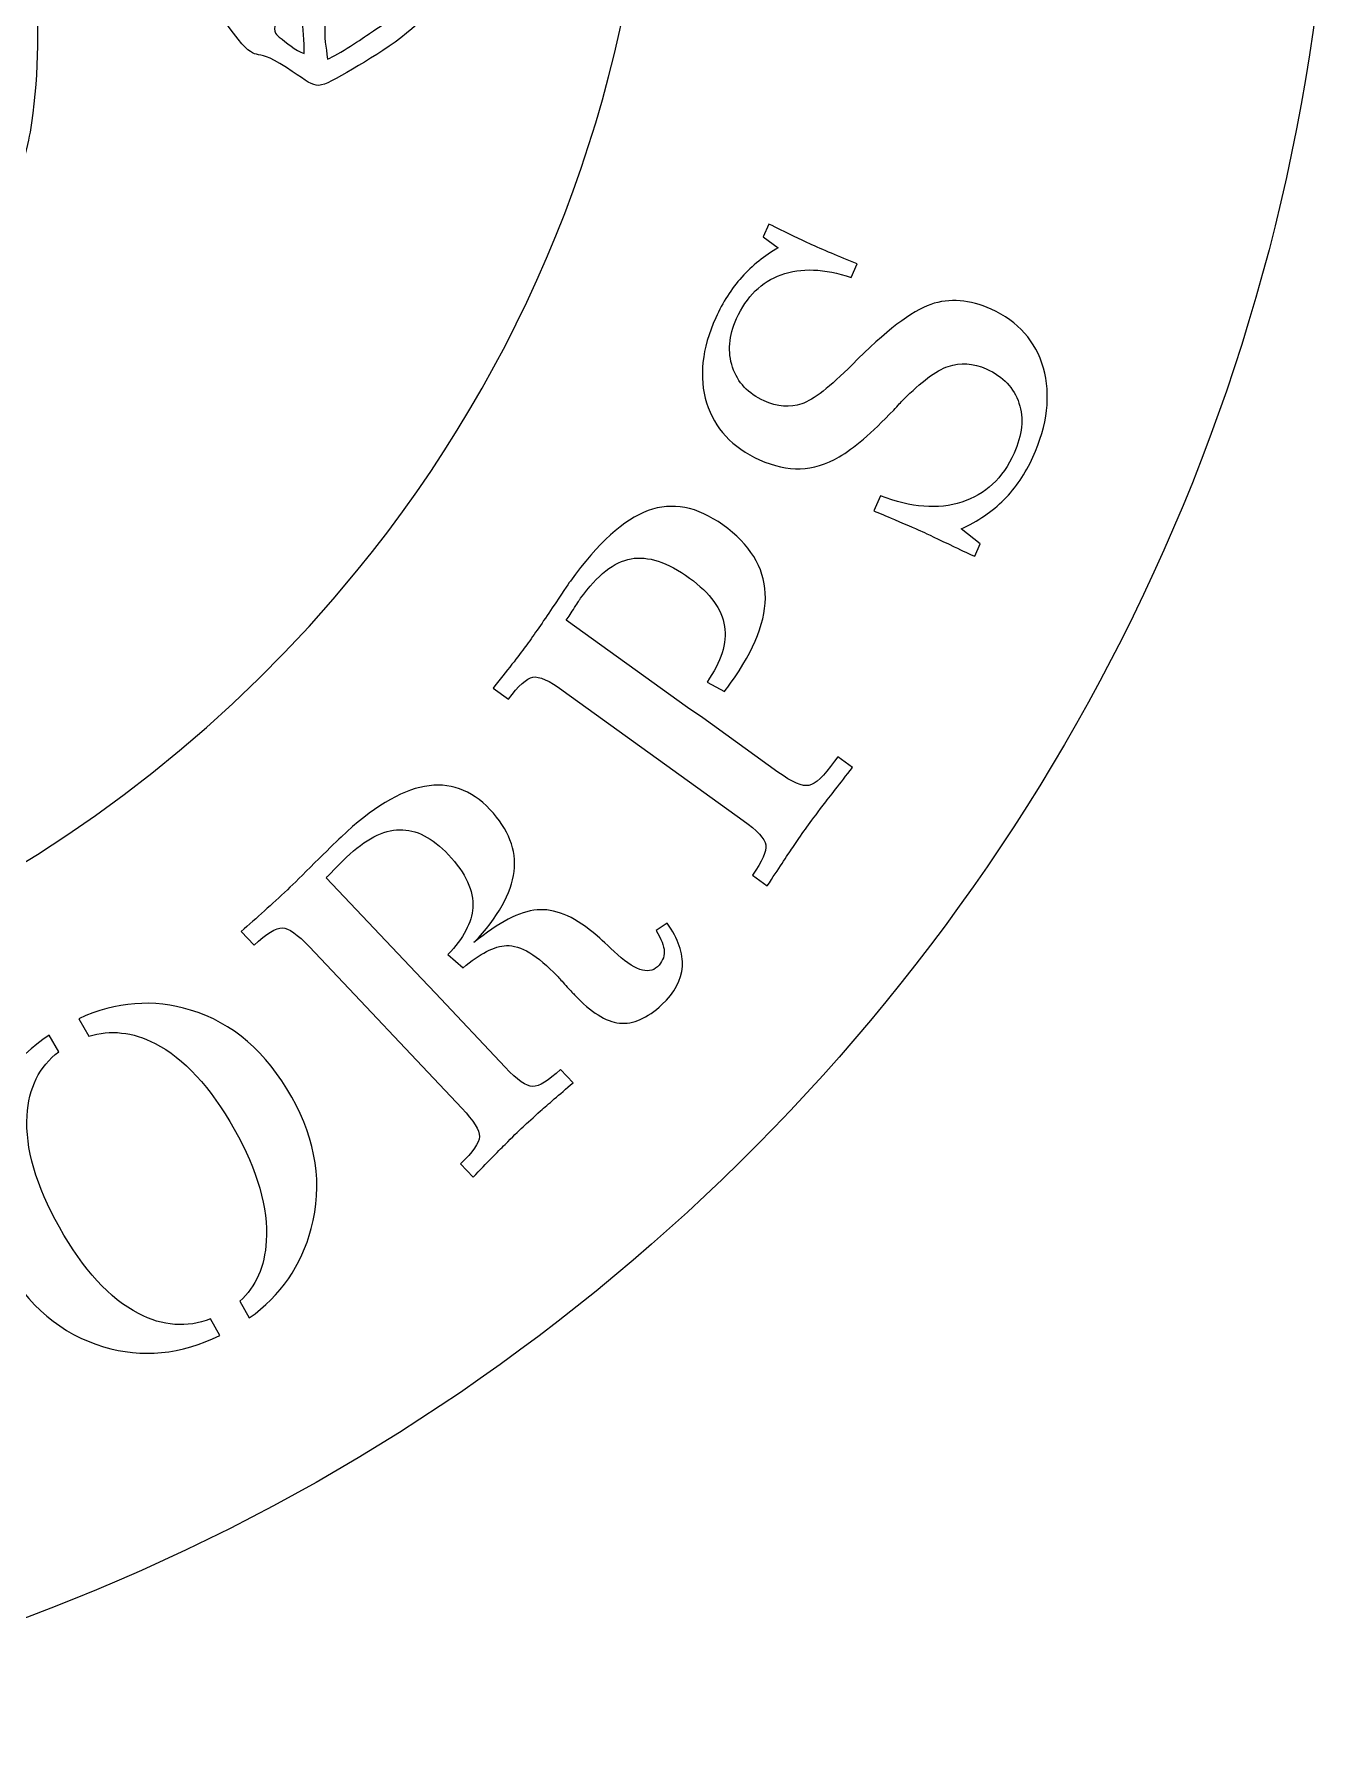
# Model space of a CAD drawing. Header units: centimetres. Extents: x -12.7 to 18.7, y -12.5 to 18.5.
# Drawn here: x 8.66 to 18.74, y -12.52 to 0.78 of the extents above; entities that cross this region are included whole.
import ezdxf

# ---------------------------------------------------------------- set-up
doc = ezdxf.new("R2010")
doc.units = ezdxf.units.CM
doc.header["$MEASUREMENT"] = 0
doc.layers.add('Plan 1', color=7, linetype='Continuous')

msp = doc.modelspace()

# ---------------------------------------------------------------- linework, layer by layer
at = {"layer": 'Plan 1', "color": 250, "lineweight": 18}
for points, knots in [([(-12.70712, 2.98214), (-12.70712, -5.58093), (-5.66679, -12.5227), (3.01789, -12.5227), (11.70257, -12.5227), (18.7429, -5.58093), (18.7429, 2.98214), (18.7429, 11.5452), (11.70257, 18.48697), (3.01789, 18.48697), (-5.66679, 18.48697), (-12.70712, 11.5452), (-12.70712, 2.98214)], [0, 0, 0, 0, 0.25, 0.25, 0.25, 0.5, 0.5, 0.5, 0.75, 0.75, 0.75, 1, 1, 1, 1]), ([(-4.26543, -4.31893), (-4.26543, -4.31893), (-3.97894, -3.98957), (-3.97894, -3.98957), (-3.92186, -4.0381), (-3.86309, -4.11586), (-3.8222, -4.17014), (-3.69525, -4.33867), (-3.88687, -4.38079), (-3.42934, -4.63057), (-3.32334, -4.68844), (-3.3564, -4.64826), (-3.32099, -4.76677), (-3.27786, -4.91123), (-3.16622, -5.01305), (-3.02862, -5.06771), (-2.98388, -5.08549), (-2.85788, -5.10146), (-2.83188, -5.13053), (-2.78887, -5.17866), (-2.81151, -5.39704), (-2.38914, -5.53181), (-2.33644, -5.54862), (-2.2088, -5.55689), (-2.17211, -5.58293), (-2.02438, -5.68771), (-2.00495, -5.76428), (-1.79939, -5.79384), (-1.71231, -5.80636), (-1.62513, -5.7991), (-1.53767, -5.80192), (-1.45871, -5.80447), (-1.4025, -5.84769), (-1.32966, -5.87095), (-1.16546, -5.92338), (-0.97984, -5.86905), (-0.81175, -5.86612), (-0.46025, -5.85996), (-0.47066, -5.97114), (-0.1653, -5.69658), (-0.09903, -5.63698), (-0.09653, -5.66265), (0.01903, -5.67973), (0.48273, -5.7483), (1.08451, -5.83159), (1.5553, -5.78256), (1.5553, -5.78256), (2.016, -5.72438), (2.016, -5.72438), (2.016, -5.72438), (1.91262, -6.14441), (1.91262, -6.14441), (1.85654, -6.33478), (1.77987, -6.39954), (1.76998, -6.64935), (1.76998, -6.64935), (1.81151, -6.64363), (1.81151, -6.64363), (2.13062, -6.59964), (3.27323, -6.00527), (3.56498, -5.79372), (4.19269, -5.33858), (4.24496, -5.25744), (4.6996, -4.69979), (4.78699, -4.5926), (5.1609, -4.05755), (5.09134, -3.9391), (5.0443, -3.85904), (4.93031, -3.89476), (4.85965, -3.91398), (4.78996, -3.93295), (4.72148, -3.9561), (4.65132, -3.97341), (3.87587, -4.16481), (3.06303, -4.06589), (2.29631, -3.88703), (2.29631, -3.88703), (1.61804, -3.69373), (1.61804, -3.69373), (1.61804, -3.69373), (1.40325, -3.6523), (1.40325, -3.6523), (1.43699, -3.83973), (1.52102, -4.03572), (1.59104, -4.21251), (1.59104, -4.21251), (1.78821, -4.71867), (1.78821, -4.71867), (1.63483, -4.74047), (1.31379, -4.70911), (1.17893, -4.69004), (0.98408, -4.66247), (0.82965, -4.6089), (0.64568, -4.5568), (0.62221, -4.45844), (0.60929, -4.45346), (0.63955, -4.33914), (0.7093, -4.07554), (0.57285, -3.92816), (0.56818, -3.82318), (0.5671, -3.79888), (0.59223, -3.72997), (0.59587, -3.69545), (0.62849, -3.3861), (0.42992, -3.24726), (0.41831, -3.08433), (0.38654, -2.63838), (0.15039, -2.62065), (0.07028, -2.47367), (0.02419, -2.38916), (0.03332, -2.36793), (0.09694, -2.30405), (0.14076, -2.26002), (0.39165, -2.06639), (0.45097, -2.09471), (0.48095, -2.11469), (0.56622, -2.2174), (0.59457, -2.24955), (0.59457, -2.24955), (0.88771, -2.56893), (0.88771, -2.56893), (1.17691, -2.85493), (1.80549, -3.29474), (2.19799, -3.46506), (2.34611, -3.52934), (2.50004, -3.59969), (2.65462, -3.646), (3.35608, -3.85608), (4.16259, -3.93489), (4.88571, -3.79156), (5.6528, -3.63949), (6.24141, -3.41854), (6.85161, -2.9274), (7.02529, -2.78759), (7.20186, -2.64688), (7.35597, -2.48523), (7.46245, -2.37355), (7.72752, -2.10575), (7.80144, -1.99554), (7.98369, -1.72377), (8.48963, -0.79844), (8.51221, -0.49765), (8.52468, -0.33155), (8.59458, -0.14706), (8.62311, 0.0215), (8.68851, 0.40778), (8.69365, 0.82258), (8.66169, 1.2128), (8.64284, 1.44289), (8.60029, 1.66647), (8.54195, 1.88954), (8.54195, 1.88954), (8.45306, 2.21787), (8.45306, 2.21787), (8.52313, 2.19746), (8.62671, 2.14409), (8.67928, 2.12544), (8.75475, 2.09864), (8.79552, 1.86804), (9.09908, 1.77736), (9.23834, 1.73576), (9.32167, 1.78265), (9.4496, 1.7932), (9.4496, 1.7932), (9.81113, 1.34878), (9.81113, 1.34878), (9.95084, 1.19395), (9.91401, 1.21695), (9.99144, 1.02209), (10.04325, 0.89176), (10.09509, 0.93528), (10.1621, 0.84493), (10.40583, 0.5164), (10.33027, 0.69736), (10.56316, 0.55545), (10.86319, 0.37265), (10.8067, 0.32841), (11.04201, 0.46115), (11.26462, 0.58676), (11.5752, 0.77065), (11.73433, 0.96957), (11.81025, 1.06446), (11.65977, 1.25119), (11.69891, 1.37135), (11.74785, 1.52164), (11.59284, 1.72608), (11.48095, 1.82924), (11.53667, 2.02837), (11.37494, 2.09461), (11.30353, 2.17726), (11.20449, 2.29189), (11.34249, 2.45297), (11.36047, 2.57541), (11.36727, 2.62169), (11.36253, 2.74949), (11.39455, 2.78009), (11.42158, 2.80406), (11.48459, 2.81413), (11.55754, 2.90527), (11.75158, 3.14772), (11.66543, 3.26017), (11.68577, 3.33386), (11.68577, 3.33386), (12.03596, 3.52518), (12.03596, 3.52518), (12.55338, 3.8696), (12.79966, 4.59464), (12.61165, 5.1851), (12.57594, 5.29725), (12.52469, 5.40376), (12.45805, 5.50085), (12.212, 5.85927), (11.86366, 6.11215), (11.42628, 6.17429), (11.27451, 6.19585), (11.05499, 6.16529), (10.9203, 6.21094), (10.74727, 6.26959), (10.58253, 6.211), (10.40911, 6.23146), (10.25872, 6.2492), (10.20622, 6.18355), (10.11813, 6.08076), (10.08602, 6.04326), (10.10674, 6.05394), (10.05033, 6.05763), (9.85112, 6.07064), (9.72862, 5.91062), (9.71567, 5.71942), (9.70593, 5.57558), (9.75546, 5.43181), (9.83385, 5.31268), (9.88942, 5.22825), (9.80792, 5.05498), (9.78489, 4.91184), (9.75928, 4.7528), (9.81475, 4.54437), (9.78559, 4.43362), (9.7097, 4.41523), (9.71902, 4.44982), (9.66844, 4.5144), (9.50065, 4.7286), (9.35242, 4.9572), (9.17976, 5.16798), (9.15699, 5.19572), (9.14025, 5.2241), (9.11972, 5.2531), (9.09401, 5.28944), (9.10366, 5.28225), (9.10563, 5.33062), (9.11116, 5.46794), (8.97935, 5.63415), (8.84989, 5.68384), (8.8164, 5.88457), (8.69294, 5.95155), (8.55585, 6.08063), (8.44217, 6.18766), (8.29761, 6.32181), (8.16385, 6.40016), (8.05808, 6.46211), (7.7853, 6.24277), (7.69077, 6.18811), (7.69077, 6.18811), (7.27394, 5.88369), (7.27394, 5.88369), (7.27033, 5.70586), (7.39775, 5.60054), (7.44573, 5.44753), (7.4885, 5.31116), (7.28623, 5.27788), (7.47507, 5.03191), (7.51983, 4.97362), (7.5675, 4.96713), (7.59197, 4.94645), (7.63533, 4.90974), (7.57556, 4.74687), (7.73782, 4.58925), (7.56698, 4.68548), (7.53116, 4.62768), (7.45782, 4.67175), (7.37168, 4.72353), (7.32556, 4.80576), (7.21615, 4.83241), (7.07735, 4.86623), (7.05339, 4.77007), (6.91788, 4.8342), (6.74039, 4.91823), (6.60832, 4.92481), (6.43034, 4.83244), (6.3801, 4.80634), (6.38593, 4.78897), (6.33206, 4.81254), (6.2566, 4.84556), (6.01377, 4.92595), (5.98598, 5.00566), (5.9765, 5.0329), (5.99486, 5.08562), (6.01701, 5.10137), (6.04997, 5.1248), (6.1707, 5.10356), (6.30584, 5.20286), (6.57293, 5.39903), (6.30998, 5.87428), (6.15126, 6.06119), (5.97075, 6.27377), (5.74899, 6.4403), (5.54782, 6.63127), (5.50231, 6.67447), (5.49103, 6.82308), (5.48048, 6.9075), (5.55738, 6.93735), (5.55898, 6.99355), (5.61766, 7.02791), (5.67765, 7.06306), (5.70582, 6.98604), (5.8239, 7.00379), (5.95502, 7.02348), (5.87531, 7.06866), (6.0309, 7.04236), (6.14767, 7.02261), (6.18671, 7.04672), (6.28106, 7.10196), (6.3351, 7.13359), (6.45116, 7.12318), (6.51678, 7.1338), (6.68216, 7.16053), (6.65125, 7.23559), (6.78124, 7.2074), (7.0069, 7.15844), (7.05548, 7.31345), (7.14207, 7.32452), (7.25115, 7.33847), (7.27984, 7.3255), (7.38739, 7.37498), (7.45055, 7.40404), (7.50139, 7.45186), (7.56513, 7.4752), (7.63502, 7.5008), (7.70779, 7.51781), (7.77782, 7.54327), (7.88355, 7.5817), (7.94246, 7.53436), (8.03449, 7.47101), (8.12437, 7.40914), (8.20986, 7.35468), (8.30853, 7.30684), (8.53549, 7.19676), (8.53153, 7.22012), (8.77077, 7.25334), (9.20467, 7.31366), (9.63868, 6.99), (10.26105, 7.1938), (10.26105, 7.1938), (10.477, 7.2712), (10.477, 7.2712), (10.477, 7.2712), (10.73671, 7.27415), (10.73671, 7.27415), (10.95313, 7.27556), (10.99865, 7.33466), (11.17721, 7.41065), (11.32272, 7.47258), (11.46635, 7.45948), (11.60992, 7.5489), (11.67144, 7.58724), (11.70985, 7.6448), (11.76265, 7.67848), (11.83466, 7.72444), (12.03863, 7.76867), (12.17286, 7.86731), (14.18278, 4.26572), (13.78187, -0.18352), (11.16241, -3.38829), (7.29846, -8.11562), (0.13141, -8.52254), (-4.26543, -4.31893)], [0, 0, 0, 0, 0.008, 0.008, 0.008, 0.016, 0.016, 0.016, 0.024, 0.024, 0.024, 0.032, 0.032, 0.032, 0.04, 0.04, 0.04, 0.048, 0.048, 0.048, 0.056, 0.056, 0.056, 0.064, 0.064, 0.064, 0.072, 0.072, 0.072, 0.08, 0.08, 0.08, 0.088, 0.088, 0.088, 0.096, 0.096, 0.096, 0.104, 0.104, 0.104, 0.112, 0.112, 0.112, 0.12, 0.12, 0.12, 0.128, 0.128, 0.128, 0.136, 0.136, 0.136, 0.144, 0.144, 0.144, 0.152, 0.152, 0.152, 0.16, 0.16, 0.16, 0.168, 0.168, 0.168, 0.176, 0.176, 0.176, 0.184, 0.184, 0.184, 0.192, 0.192, 0.192, 0.2, 0.2, 0.2, 0.208, 0.208, 0.208, 0.216, 0.216, 0.216, 0.224, 0.224, 0.224, 0.232, 0.232, 0.232, 0.24, 0.24, 0.24, 0.248, 0.248, 0.248, 0.256, 0.256, 0.256, 0.264, 0.264, 0.264, 0.272, 0.272, 0.272, 0.28, 0.28, 0.28, 0.288, 0.288, 0.288, 0.296, 0.296, 0.296, 0.304, 0.304, 0.304, 0.312, 0.312, 0.312, 0.32, 0.32, 0.32, 0.328, 0.328, 0.328, 0.336, 0.336, 0.336, 0.344, 0.344, 0.344, 0.352, 0.352, 0.352, 0.36, 0.36, 0.36, 0.368, 0.368, 0.368, 0.376, 0.376, 0.376, 0.384, 0.384, 0.384, 0.392, 0.392, 0.392, 0.4, 0.4, 0.4, 0.408, 0.408, 0.408, 0.416, 0.416, 0.416, 0.424, 0.424, 0.424, 0.432, 0.432, 0.432, 0.44, 0.44, 0.44, 0.448, 0.448, 0.448, 0.456, 0.456, 0.456, 0.464, 0.464, 0.464, 0.472, 0.472, 0.472, 0.48, 0.48, 0.48, 0.488, 0.488, 0.488, 0.496, 0.496, 0.496, 0.504, 0.504, 0.504, 0.512, 0.512, 0.512, 0.52, 0.52, 0.52, 0.528, 0.528, 0.528, 0.536, 0.536, 0.536, 0.544, 0.544, 0.544, 0.552, 0.552, 0.552, 0.56, 0.56, 0.56, 0.568, 0.568, 0.568, 0.576, 0.576, 0.576, 0.584, 0.584, 0.584, 0.592, 0.592, 0.592, 0.6, 0.6, 0.6, 0.608, 0.608, 0.608, 0.616, 0.616, 0.616, 0.624, 0.624, 0.624, 0.632, 0.632, 0.632, 0.64, 0.64, 0.64, 0.648, 0.648, 0.648, 0.656, 0.656, 0.656, 0.664, 0.664, 0.664, 0.672, 0.672, 0.672, 0.68, 0.68, 0.68, 0.688, 0.688, 0.688, 0.696, 0.696, 0.696, 0.704, 0.704, 0.704, 0.712, 0.712, 0.712, 0.72, 0.72, 0.72, 0.728, 0.728, 0.728, 0.736, 0.736, 0.736, 0.744, 0.744, 0.744, 0.752, 0.752, 0.752, 0.76, 0.76, 0.76, 0.768, 0.768, 0.768, 0.776, 0.776, 0.776, 0.784, 0.784, 0.784, 0.792, 0.792, 0.792, 0.8, 0.8, 0.8, 0.808, 0.808, 0.808, 0.816, 0.816, 0.816, 0.824, 0.824, 0.824, 0.832, 0.832, 0.832, 0.84, 0.84, 0.84, 0.848, 0.848, 0.848, 0.856, 0.856, 0.856, 0.864, 0.864, 0.864, 0.872, 0.872, 0.872, 0.88, 0.88, 0.88, 0.888, 0.888, 0.888, 0.896, 0.896, 0.896, 0.904, 0.904, 0.904, 0.912, 0.912, 0.912, 0.92, 0.92, 0.92, 0.928, 0.928, 0.928, 0.936, 0.936, 0.936, 0.944, 0.944, 0.944, 0.952, 0.952, 0.952, 0.96, 0.96, 0.96, 0.968, 0.968, 0.968, 0.976, 0.976, 0.976, 0.984, 0.984, 0.984, 0.992, 0.992, 0.992, 1, 1, 1, 1]), ([(10.9352, 0.58931), (10.92073, 0.68511), (10.90902, 0.75334), (10.91315, 0.85954), (10.91328, 0.86287), (10.91378, 0.86612), (10.91526, 0.86914), (10.923, 0.885), (11.03275, 0.95154), (11.05286, 0.96655), (11.10486, 1.00535), (11.23923, 1.12829), (11.29806, 1.13967), (11.32979, 1.1458), (11.36229, 1.13484), (11.39094, 1.12199), (11.44814, 1.09631), (11.50207, 1.06476), (11.55777, 1.0365), (11.51509, 0.94948), (11.32766, 0.83375), (11.26095, 0.78771), (11.21546, 0.75631), (11.01759, 0.62182), (10.9352, 0.58931)], [0, 0, 0, 0, 0.125, 0.125, 0.125, 0.25, 0.25, 0.25, 0.375, 0.375, 0.375, 0.5, 0.5, 0.5, 0.625, 0.625, 0.625, 0.75, 0.75, 0.75, 0.875, 0.875, 0.875, 1, 1, 1, 1]), ([(10.75333, 0.63337), (10.68144, 0.65468), (10.61646, 0.71703), (10.55939, 0.75915), (10.54324, 0.77107), (10.53064, 0.78547), (10.52544, 0.80519), (10.51393, 0.84868), (10.54453, 0.92934), (10.56437, 0.98584), (10.62156, 0.96808), (10.71451, 0.92268), (10.73217, 0.88728), (10.74806, 0.85542), (10.7521, 0.7132), (10.75333, 0.63337)], [0, 0, 0, 0, 0.2, 0.2, 0.2, 0.4, 0.4, 0.4, 0.6, 0.6, 0.6, 0.8, 0.8, 0.8, 1, 1, 1, 1]), ([(14.43598, -0.8777), (14.43598, -0.8777), (14.31779, -0.79295), (14.31779, -0.79295), (14.31779, -0.79295), (14.36289, -0.69295), (14.36289, -0.69295), (14.43133, -0.72651), (14.49144, -0.7563), (14.544, -0.78204), (14.59603, -0.8075), (14.64021, -0.8281), (14.67631, -0.84439), (14.73074, -0.86894), (14.78821, -0.89421), (14.84952, -0.91987), (14.91136, -0.94576), (14.9779, -0.97312), (15.04945, -1.00272), (15.04945, -1.00272), (15.00158, -1.10881), (15.00158, -1.10881), (14.79341, -1.03827), (14.61228, -1.03077), (14.4582, -1.08627), (14.30494, -1.14147), (14.18945, -1.25518), (14.11153, -1.4279), (14.05138, -1.56123), (14.04139, -1.68708), (14.08075, -1.80581), (14.12093, -1.9242), (14.2021, -2.01097), (14.32485, -2.06635), (14.42875, -2.11322), (14.52616, -2.12107), (14.61765, -2.09016), (14.70885, -2.05843), (14.83928, -1.9575), (15.00893, -1.786), (15.26984, -1.52334), (15.4739, -1.36738), (15.62027, -1.3171), (15.76718, -1.26705), (15.92343, -1.27938), (16.08951, -1.35432), (16.30058, -1.44955), (16.4351, -1.60185), (16.495, -1.81137), (16.55463, -2.02146), (16.52753, -2.25191), (16.41374, -2.5041), (16.35611, -2.63185), (16.28112, -2.74175), (16.18936, -2.83403), (16.09726, -2.92553), (15.98603, -3.00171), (15.85668, -3.06166), (15.85668, -3.06166), (16.00477, -3.17796), (16.00477, -3.17796), (16.00477, -3.17796), (15.9614, -3.27406), (15.9614, -3.27406), (15.92364, -3.25702), (15.87057, -3.23239), (15.80274, -3.20046), (15.67483, -3.13872), (15.59225, -3.09946), (15.55392, -3.08218), (15.52171, -3.06765), (15.44955, -3.03643), (15.33801, -2.98878), (15.26979, -2.96067), (15.21652, -2.93799), (15.17821, -2.9207), (15.17821, -2.9207), (15.2306, -2.80459), (15.2306, -2.80459), (15.46742, -2.89605), (15.67752, -2.91197), (15.86094, -2.85367), (16.04403, -2.79454), (16.17945, -2.66779), (16.26693, -2.47394), (16.33108, -2.33173), (16.34418, -2.20193), (16.30567, -2.08428), (16.26742, -1.96608), (16.18292, -1.8778), (16.0518, -1.81866), (15.94849, -1.77205), (15.84978, -1.7656), (15.75536, -1.79853), (15.66094, -1.83149), (15.54494, -1.9182), (15.40704, -2.0579), (15.39054, -2.07518), (15.36514, -2.10184), (15.33221, -2.13778), (15.15914, -2.31841), (15.01853, -2.43885), (14.90998, -2.50016), (14.80651, -2.55909), (14.7055, -2.59042), (14.60611, -2.59437), (14.50752, -2.59802), (14.40184, -2.57441), (14.29019, -2.52404), (14.07802, -2.42829), (13.94068, -2.28077), (13.87929, -2.08192), (13.81735, -1.88284), (13.84131, -1.66231), (13.95033, -1.4207), (14.00421, -1.30127), (14.07174, -1.19604), (14.15212, -1.10527), (14.23332, -1.01422), (14.32767, -0.93846), (14.43598, -0.8777)], [0, 0, 0, 0, 0.025, 0.025, 0.025, 0.05, 0.05, 0.05, 0.075, 0.075, 0.075, 0.1, 0.1, 0.1, 0.125, 0.125, 0.125, 0.15, 0.15, 0.15, 0.175, 0.175, 0.175, 0.2, 0.2, 0.2, 0.225, 0.225, 0.225, 0.25, 0.25, 0.25, 0.275, 0.275, 0.275, 0.3, 0.3, 0.3, 0.325, 0.325, 0.325, 0.35, 0.35, 0.35, 0.375, 0.375, 0.375, 0.4, 0.4, 0.4, 0.425, 0.425, 0.425, 0.45, 0.45, 0.45, 0.475, 0.475, 0.475, 0.5, 0.5, 0.5, 0.525, 0.525, 0.525, 0.55, 0.55, 0.55, 0.575, 0.575, 0.575, 0.6, 0.6, 0.6, 0.625, 0.625, 0.625, 0.65, 0.65, 0.65, 0.675, 0.675, 0.675, 0.7, 0.7, 0.7, 0.725, 0.725, 0.725, 0.75, 0.75, 0.75, 0.775, 0.775, 0.775, 0.8, 0.8, 0.8, 0.825, 0.825, 0.825, 0.85, 0.85, 0.85, 0.875, 0.875, 0.875, 0.9, 0.9, 0.9, 0.925, 0.925, 0.925, 0.95, 0.95, 0.95, 0.975, 0.975, 0.975, 1, 1, 1, 1]), ([(12.6802, -3.67419), (12.75391, -3.56356), (12.8011, -3.49391), (12.82106, -3.46621), (13.0341, -3.17057), (13.23504, -2.98866), (13.42378, -2.9196), (13.61299, -2.85088), (13.80666, -2.88753), (14.00491, -3.0304), (14.21553, -3.18217), (14.32543, -3.35904), (14.33478, -3.5618), (14.34413, -3.76459), (14.25448, -3.99741), (14.06529, -4.25994), (14.05109, -4.27966), (14.03505, -4.30115), (14.01697, -4.32443), (14.01697, -4.32443), (13.88217, -4.25125), (13.88217, -4.25125), (13.99314, -4.09356), (14.03859, -3.94892), (14.01846, -3.81833), (13.99779, -3.68418), (13.90748, -3.5596), (13.74731, -3.44416), (13.57427, -3.31946), (13.42253, -3.26947), (13.29195, -3.2933), (13.161, -3.31762), (13.03046, -3.41958), (12.90005, -3.60052), (12.89436, -3.60843), (12.87895, -3.63188), (12.85314, -3.67186), (12.82769, -3.71138), (12.80638, -3.74406), (12.7892, -3.76999), (12.7892, -3.76999), (13.731, -4.44867), (13.731, -4.44867), (13.731, -4.44867), (13.85038, -4.52794), (13.85038, -4.52794), (13.85038, -4.52794), (14.43318, -4.95019), (14.43318, -4.95019), (14.54443, -5.03035), (14.62469, -5.06489), (14.67397, -5.05382), (14.72339, -5.04363), (14.78962, -4.98093), (14.87191, -4.86671), (14.87191, -4.86671), (14.89719, -4.83162), (14.89719, -4.83162), (14.89719, -4.83162), (15.01288, -4.91498), (15.01288, -4.91498), (14.91289, -5.04123), (14.8371, -5.13908), (14.78384, -5.20886), (14.73092, -5.27813), (14.68858, -5.33477), (14.65724, -5.37828), (14.62874, -5.41783), (14.59231, -5.47045), (14.54798, -5.53616), (14.50365, -5.60183), (14.43764, -5.70075), (14.35023, -5.83455), (14.35023, -5.83455), (14.23454, -5.75118), (14.23454, -5.75118), (14.31186, -5.64391), (14.34631, -5.56583), (14.3388, -5.51687), (14.33043, -5.46802), (14.27204, -5.40417), (14.16278, -5.32542), (14.16278, -5.32542), (12.76515, -4.31825), (12.76515, -4.31825), (12.65539, -4.23917), (12.57633, -4.20399), (12.52934, -4.21293), (12.48148, -4.22201), (12.41833, -4.27942), (12.33905, -4.38526), (12.33905, -4.38526), (12.2204, -4.29976), (12.2204, -4.29976), (12.2204, -4.29976), (12.23393, -4.28096), (12.23393, -4.28096), (12.34979, -4.13689), (12.43247, -4.03047), (12.48269, -3.96076), (12.54043, -3.88067), (12.60614, -3.7853), (12.6802, -3.67419)], [0, 0, 0, 0, 0.02941176, 0.02941176, 0.02941176, 0.05882353, 0.05882353, 0.05882353, 0.08823529, 0.08823529, 0.08823529, 0.11764706, 0.11764706, 0.11764706, 0.14705882, 0.14705882, 0.14705882, 0.17647059, 0.17647059, 0.17647059, 0.20588235, 0.20588235, 0.20588235, 0.23529412, 0.23529412, 0.23529412, 0.26470588, 0.26470588, 0.26470588, 0.29411765, 0.29411765, 0.29411765, 0.32352941, 0.32352941, 0.32352941, 0.35294118, 0.35294118, 0.35294118, 0.38235294, 0.38235294, 0.38235294, 0.41176471, 0.41176471, 0.41176471, 0.44117647, 0.44117647, 0.44117647, 0.47058824, 0.47058824, 0.47058824, 0.5, 0.5, 0.5, 0.52941176, 0.52941176, 0.52941176, 0.55882353, 0.55882353, 0.55882353, 0.58823529, 0.58823529, 0.58823529, 0.61764706, 0.61764706, 0.61764706, 0.64705882, 0.64705882, 0.64705882, 0.67647059, 0.67647059, 0.67647059, 0.70588235, 0.70588235, 0.70588235, 0.73529412, 0.73529412, 0.73529412, 0.76470588, 0.76470588, 0.76470588, 0.79411765, 0.79411765, 0.79411765, 0.82352941, 0.82352941, 0.82352941, 0.85294118, 0.85294118, 0.85294118, 0.88235294, 0.88235294, 0.88235294, 0.91176471, 0.91176471, 0.91176471, 0.94117647, 0.94117647, 0.94117647, 0.97058824, 0.97058824, 0.97058824, 1, 1, 1, 1]), ([(10.62267, -5.86411), (10.67184, -5.81766), (10.74234, -5.74855), (10.83422, -5.65676), (10.92607, -5.56497), (10.99434, -5.49794), (11.03953, -5.45526), (11.28009, -5.22805), (11.49636, -5.09671), (11.68788, -5.06166), (11.87987, -5.0262), (12.04887, -5.08619), (12.19617, -5.24213), (12.34093, -5.39541), (12.4036, -5.55586), (12.38331, -5.72336), (12.36343, -5.89137), (12.25987, -6.0755), (12.07181, -6.27576), (12.26344, -6.11742), (12.42665, -6.03285), (12.56147, -6.02117), (12.69628, -6.00949), (12.84118, -6.06794), (12.99661, -6.1961), (13.0379, -6.22916), (13.09254, -6.27814), (13.16048, -6.34389), (13.31367, -6.4901), (13.4259, -6.52993), (13.49679, -6.46298), (13.5331, -6.42867), (13.55106, -6.38909), (13.5493, -6.34464), (13.54841, -6.30022), (13.52755, -6.24616), (13.4871, -6.18206), (13.4871, -6.18206), (13.57366, -6.12548), (13.57366, -6.12548), (13.65859, -6.24645), (13.69761, -6.35878), (13.69079, -6.46161), (13.68399, -6.56445), (13.63072, -6.66338), (13.53149, -6.7571), (13.41809, -6.86423), (13.3081, -6.91194), (13.20238, -6.9003), (13.09623, -6.88911), (12.98019, -6.81595), (12.85257, -6.68082), (12.8371, -6.66445), (12.81448, -6.6405), (12.78609, -6.60867), (12.75728, -6.57636), (12.73511, -6.55203), (12.71879, -6.53475), (12.56565, -6.37261), (12.43382, -6.29427), (12.32334, -6.29887), (12.23043, -6.30308), (12.11848, -6.35998), (11.98722, -6.47027), (11.98722, -6.47027), (11.86957, -6.3683), (11.86957, -6.3683), (11.99079, -6.24023), (12.05499, -6.11893), (12.06276, -6.00434), (12.07167, -5.87313), (12.00877, -5.73597), (11.8732, -5.59243), (11.74851, -5.46042), (11.6219, -5.39557), (11.49467, -5.39842), (11.36653, -5.40123), (11.22872, -5.47275), (11.08075, -5.61251), (11.05018, -5.64136), (11.00313, -5.68916), (10.93868, -5.75672), (10.93203, -5.763), (10.92714, -5.76847), (10.92444, -5.77272), (10.92444, -5.77272), (11.66763, -6.5569), (11.66763, -6.5569), (11.66763, -6.5569), (11.77308, -6.66855), (11.77308, -6.66855), (11.77308, -6.66855), (12.31403, -7.24396), (12.31403, -7.24396), (12.40776, -7.34319), (12.47961, -7.39353), (12.52832, -7.39359), (12.57747, -7.39415), (12.64942, -7.34965), (12.74424, -7.2601), (12.74424, -7.2601), (12.84213, -7.36377), (12.84213, -7.36377), (12.73078, -7.4589), (12.64679, -7.53233), (12.58974, -7.58289), (12.53268, -7.63341), (12.48755, -7.67437), (12.45344, -7.70657), (12.41623, -7.74174), (12.36966, -7.7874), (12.31329, -7.84399), (12.25692, -7.90057), (12.17436, -7.98442), (12.06597, -8.09686), (12.06597, -8.09686), (11.96807, -7.99319), (11.96807, -7.99319), (12.06419, -7.9024), (12.11276, -7.83221), (12.11461, -7.78271), (12.11557, -7.73317), (12.07027, -7.65945), (11.97779, -7.56154), (11.97779, -7.56154), (10.79489, -6.30914), (10.79489, -6.30914), (10.702, -6.2108), (10.63099, -6.16133), (10.58315, -6.16127), (10.53444, -6.16117), (10.46161, -6.20566), (10.36382, -6.29469), (10.36382, -6.29469), (10.26339, -6.18835), (10.26339, -6.18835), (10.32393, -6.1362), (10.38363, -6.08315), (10.44337, -6.02928), (10.50309, -5.97536), (10.56287, -5.92059), (10.62267, -5.86411)], [0, 0, 0, 0, 0.0212766, 0.0212766, 0.0212766, 0.04255319, 0.04255319, 0.04255319, 0.06382979, 0.06382979, 0.06382979, 0.08510638, 0.08510638, 0.08510638, 0.10638298, 0.10638298, 0.10638298, 0.12765957, 0.12765957, 0.12765957, 0.14893617, 0.14893617, 0.14893617, 0.17021277, 0.17021277, 0.17021277, 0.19148936, 0.19148936, 0.19148936, 0.21276596, 0.21276596, 0.21276596, 0.23404255, 0.23404255, 0.23404255, 0.25531915, 0.25531915, 0.25531915, 0.27659574, 0.27659574, 0.27659574, 0.29787234, 0.29787234, 0.29787234, 0.31914894, 0.31914894, 0.31914894, 0.34042553, 0.34042553, 0.34042553, 0.36170213, 0.36170213, 0.36170213, 0.38297872, 0.38297872, 0.38297872, 0.40425532, 0.40425532, 0.40425532, 0.42553191, 0.42553191, 0.42553191, 0.44680851, 0.44680851, 0.44680851, 0.46808511, 0.46808511, 0.46808511, 0.4893617, 0.4893617, 0.4893617, 0.5106383, 0.5106383, 0.5106383, 0.53191489, 0.53191489, 0.53191489, 0.55319149, 0.55319149, 0.55319149, 0.57446809, 0.57446809, 0.57446809, 0.59574468, 0.59574468, 0.59574468, 0.61702128, 0.61702128, 0.61702128, 0.63829787, 0.63829787, 0.63829787, 0.65957447, 0.65957447, 0.65957447, 0.68085106, 0.68085106, 0.68085106, 0.70212766, 0.70212766, 0.70212766, 0.72340426, 0.72340426, 0.72340426, 0.74468085, 0.74468085, 0.74468085, 0.76595745, 0.76595745, 0.76595745, 0.78723404, 0.78723404, 0.78723404, 0.80851064, 0.80851064, 0.80851064, 0.82978723, 0.82978723, 0.82978723, 0.85106383, 0.85106383, 0.85106383, 0.87234043, 0.87234043, 0.87234043, 0.89361702, 0.89361702, 0.89361702, 0.91489362, 0.91489362, 0.91489362, 0.93617021, 0.93617021, 0.93617021, 0.95744681, 0.95744681, 0.95744681, 0.9787234, 0.9787234, 0.9787234, 1, 1, 1, 1]), ([(10.25235, -9.06155), (10.37775, -8.94802), (10.44642, -8.79206), (10.45824, -8.59329), (10.47345, -8.33749), (10.39057, -8.04783), (10.20966, -7.72521), (10.02515, -7.39621), (9.82004, -7.17377), (9.59414, -7.05873), (9.41987, -6.96922), (9.24831, -6.95073), (9.07982, -7.00265), (9.07982, -7.00265), (9.00213, -6.86626), (9.00213, -6.86626), (9.29347, -6.73364), (9.58238, -6.71152), (9.86994, -6.79926), (10.19764, -6.89928), (10.45969, -7.12456), (10.6564, -7.47535), (10.84748, -7.81604), (10.89801, -8.15659), (10.80808, -8.49701), (10.73168, -8.78455), (10.57119, -9.01623), (10.32648, -9.19172), (10.32648, -9.19172), (10.25235, -9.06155), (10.25235, -9.06155)], [0, 0, 0, 0, 0.1, 0.1, 0.1, 0.2, 0.2, 0.2, 0.3, 0.3, 0.3, 0.4, 0.4, 0.4, 0.5, 0.5, 0.5, 0.6, 0.6, 0.6, 0.7, 0.7, 0.7, 0.8, 0.8, 0.8, 0.9, 0.9, 0.9, 1, 1, 1, 1]), ([(8.25177, -7.71859), (8.32947, -7.41565), (8.5033, -7.17395), (8.77246, -6.994), (8.77246, -6.994), (8.84588, -7.12321), (8.84588, -7.12321), (8.69506, -7.23886), (8.6133, -7.40444), (8.60043, -7.6202), (8.58534, -7.87329), (8.66902, -8.16234), (8.85114, -8.48708), (9.03623, -8.81713), (9.24109, -9.0404), (9.46546, -9.15773), (9.65467, -9.25583), (9.84126, -9.26966), (10.02529, -9.1987), (10.02529, -9.1987), (10.09836, -9.32726), (10.09836, -9.32726), (9.79547, -9.47544), (9.4941, -9.50459), (9.19425, -9.41532), (8.86671, -9.31782), (8.60644, -9.09728), (8.41389, -8.75393), (8.21807, -8.40476), (8.16429, -8.05972), (8.25177, -7.71859)], [0, 0, 0, 0, 0.1, 0.1, 0.1, 0.2, 0.2, 0.2, 0.3, 0.3, 0.3, 0.4, 0.4, 0.4, 0.5, 0.5, 0.5, 0.6, 0.6, 0.6, 0.7, 0.7, 0.7, 0.8, 0.8, 0.8, 0.9, 0.9, 0.9, 1, 1, 1, 1])]:
    msp.add_open_spline(points, degree=3, knots=knots, dxfattribs=at)

doc.saveas('drawing.dxf')
